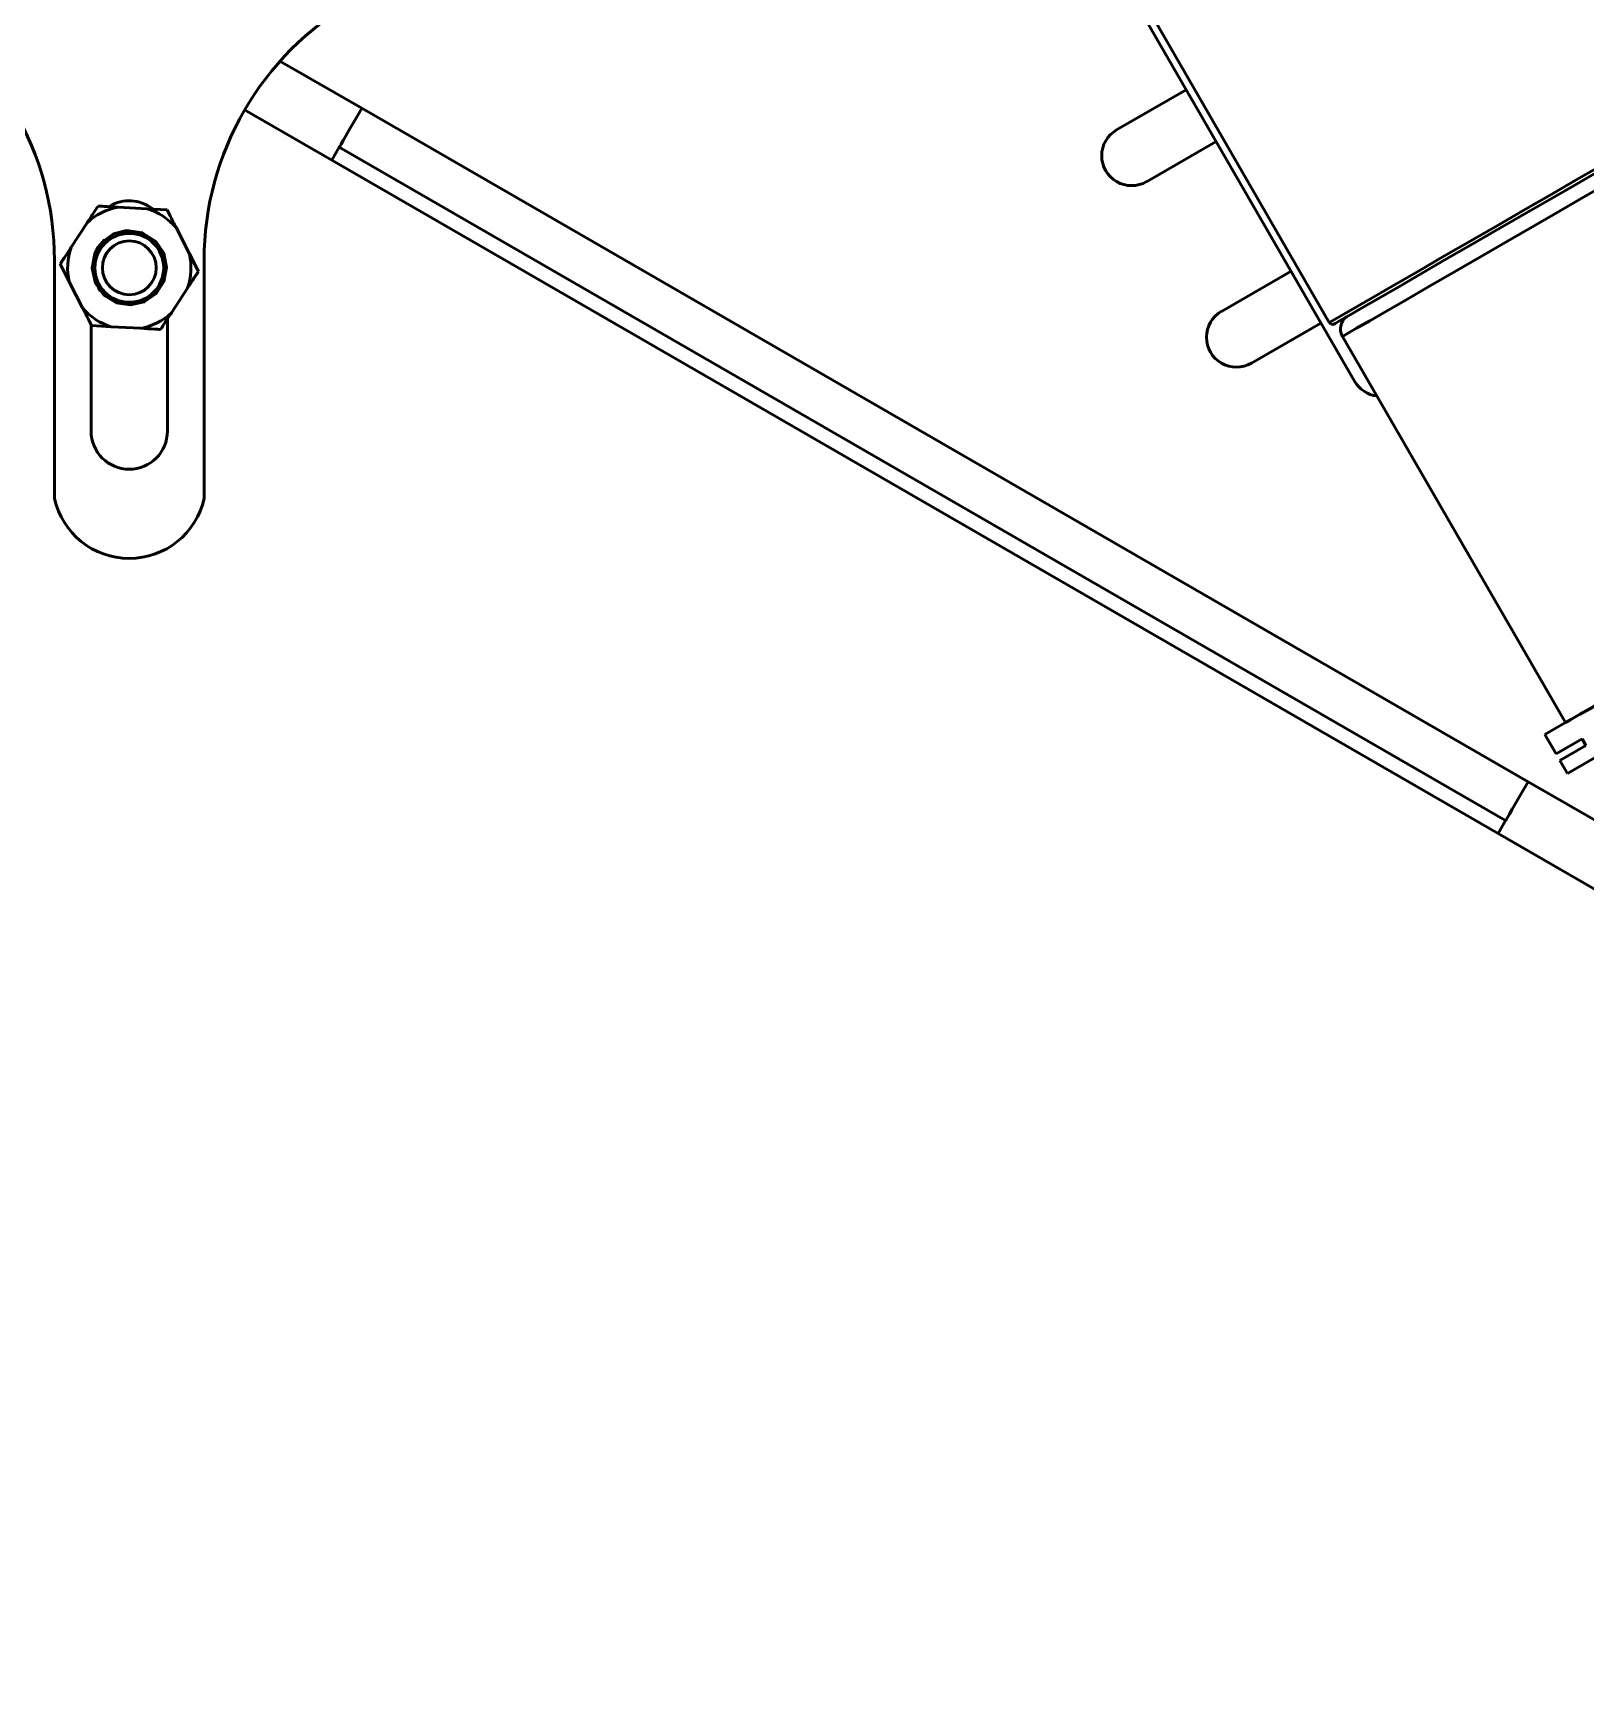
# Model space of a CAD drawing. Header units: millimetres. Extents: x 263 to 2983, y 441 to 2500.
# Drawn here: x 802.7 to 906.5, y 1142.8 to 1254.1 of the extents above; entities that cross this region are included whole.
import ezdxf

# ---------------------------------------------------------------- set-up
doc = ezdxf.new("R2010")
doc.units = ezdxf.units.MM
doc.header["$LTSCALE"] = 0.5
doc.layers.add('BOL', color=7, linetype='Continuous', lineweight=50)
doc.layers.add('HAT', color=3, linetype='Continuous')

# ---------------------------------------------------------------- blocks, each defined once
blk = doc.blocks.new('*U58')
at = {"layer": 'BOL'}
for p, q in [((-12, 6.19), (9.13, -6.01)), ((-1.8, 1.45), (-2.29, 0.59)), ((-0.07, 0.45), (-0.57, -0.4)), ((4.44, -3.3), (5.94, -0.7)), ((5.94, -0.7), (12, -4.2)), ((9.77, -4.07), (9.52, -4.5)), ((11.5, -5.07), (9.77, -4.07)), ((12, -4.2), (11.5, -5.07)), ((9.52, -4.5), (11.25, -5.5)), ((11.25, -5.5), (10.5, -6.8)), ((10.5, -6.8), (9.13, -6.01))]:
    blk.add_line(p, q, dxfattribs=at)
blk.add_lwpolyline([(-3.05, 6.8), (5.61, 1.8), (3.61, -1.67), (-5.05, 3.33)], close=True, dxfattribs=at)
blk = doc.blocks.new('*U59')
at = {"layer": 'BOL', "color": 0, "linetype": 'ByBlock', "lineweight": -2, "transparency": 16777216, "rotation": 239.9999999999999}
blk.add_blockref('*U58', (599.89, 1758.51), dxfattribs=at)

msp = doc.modelspace()

# ---------------------------------------------------------------- hatches: boundary and pattern name
at = {"layer": 'HAT'}
h = msp.add_hatch(dxfattribs=at)
h.set_pattern_fill('ANSI31', color=256)
h.paths.add_polyline_path([(904.15, 1443.35, 1), (896.15, 1443.35, 1)])
h.paths.add_polyline_path([(1806.52, 1028.15, 1), (1774.52, 1028.15, 1)])

# ---------------------------------------------------------------- linework, layer by layer
at = {"layer": 'BOL'}
for p, q in [((891.03, 1230.82), (876.53, 1255.93)), ((877.09, 1255.97), (889.34, 1234.75)), ((819.22, 1252.21), (824.68, 1249.06)), ((879.78, 1250.3), (875.13, 1247.62)), ((816.86, 1248.95), (822.68, 1245.59)), ((824.68, 1249.06), (902.62, 1204.06)), ((823.18, 1246.46), (822.68, 1245.59)), ((823.18, 1246.46), (901.12, 1201.46)), ((877.13, 1244.15), (881.78, 1246.84)), ((822.68, 1245.59), (900.62, 1200.59)), ((808.39, 1242.45), (810.35, 1242.34)), ((810.35, 1242.34), (811.68, 1242.27)), ((805.27, 1239.77), (806.34, 1241.41)), ((812.28, 1241.09), (813.17, 1239.33)), ((804.15, 1222.99), (804.15, 1238.9)), ((805.14, 1237.47), (804.54, 1238.66)), ((813.17, 1239.33), (813.77, 1238.15)), ((814.15, 1238.9), (814.15, 1222.99)), ((886.78, 1238.18), (882.13, 1235.49)), ((806.03, 1235.72), (805.14, 1237.47)), ((807.08, 1237.06), (807.21, 1236.84)), ((813.04, 1237.04), (811.97, 1235.39)), ((806.6, 1227.49), (806.6, 1234.58)), ((807.95, 1234.46), (806.63, 1234.54)), ((809.91, 1234.36), (807.95, 1234.46)), ((811.7, 1234.99), (811.7, 1227.49)), ((884.13, 1232.03), (888.78, 1234.71)), ((890.22, 1233.82), (905.12, 1208.01)), ((902.62, 1204.06), (911.65, 1198.85)), ((901.12, 1201.46), (900.62, 1200.59)), ((900.62, 1200.59), (914.15, 1192.78))]:
    msp.add_line(p, q, dxfattribs=at)
at = {"layer": 'BOL', "flags": 128}
for points in [[(824.68, 1249.06), (824.39, 1248.55), (824.11, 1248.06), (823.85, 1247.61), (823.62, 1247.22), (823.44, 1246.9), (823.3, 1246.66), (823.21, 1246.51), (823.18, 1246.46)], [(889.34, 1234.75), (889.38, 1234.77), (889.69, 1234.95), (890.3, 1235.3), (891.2, 1235.82), (892.35, 1236.49), (893.73, 1237.28), (895.29, 1238.18), (896.99, 1239.17), (898.79, 1240.2), (900.62, 1241.26), (902.44, 1242.31), (904.2, 1243.33), (905.84, 1244.27), (907.32, 1245.13), (908.59, 1245.86), (909.61, 1246.45), (910.37, 1246.89), (910.83, 1247.16), (910.99, 1247.25), (910.99, 1247.25)], [(910.9, 1246.91), (910.75, 1246.82), (910.29, 1246.56), (909.55, 1246.13), (908.54, 1245.55), (907.3, 1244.83), (905.85, 1243.99), (904.24, 1243.06), (902.52, 1242.07), (900.74, 1241.04), (898.94, 1240), (897.18, 1238.99), (895.51, 1238.02), (893.98, 1237.14), (892.63, 1236.36), (891.5, 1235.71), (890.62, 1235.2), (890.02, 1234.85), (889.72, 1234.68), (889.68, 1234.66)], [(911.35, 1246.02), (911.2, 1245.93), (910.75, 1245.67), (910.01, 1245.24), (909.01, 1244.66), (907.77, 1243.95), (906.33, 1243.11), (904.73, 1242.19), (903.02, 1241.2), (901.24, 1240.17), (899.45, 1239.14), (897.7, 1238.13), (896.03, 1237.17), (894.51, 1236.29), (893.16, 1235.51), (892.04, 1234.86), (891.16, 1234.36), (890.56, 1234.01), (890.26, 1233.84), (890.22, 1233.82)], [(806.85, 1239.35), (807.34, 1240.11), (808.09, 1240.66), (808.96, 1240.89), (810.02, 1240.74), (810.93, 1240.15), (811.45, 1239.37), (811.64, 1238.42), (811.47, 1237.48), (810.95, 1236.68), (810.15, 1236.12), (809.24, 1235.92), (808.29, 1236.07), (807.46, 1236.58), (806.89, 1237.38), (806.66, 1238.37), (806.85, 1239.35), (806.85, 1239.35)], [(806.84, 1239.36), (807.06, 1239.77), (807.5, 1240.28)], [(905.12, 1208.01), (905.16, 1208.03), (905.46, 1208.2), (906.06, 1208.55), (906.94, 1209.05), (908.06, 1209.7), (909.41, 1210.48), (910.93, 1211.36), (912.6, 1212.32), (914.35, 1213.33), (916.14, 1214.37), (917.92, 1215.39), (919.63, 1216.38), (921.23, 1217.31), (922.67, 1218.14), (923.91, 1218.85), (924.91, 1219.43), (925.65, 1219.86), (926.1, 1220.12), (926.25, 1220.21)], [(902.62, 1204.06), (902.33, 1203.55), (902.05, 1203.06), (901.79, 1202.61), (901.56, 1202.22), (901.38, 1201.9), (901.24, 1201.66), (901.15, 1201.51), (901.12, 1201.46)]]:
    msp.add_lwpolyline(points, dxfattribs=at)
at = {"layer": 'BOL'}
for radius in [2.3, 1.8]:
    msp.add_circle((809.15, 1238.4), radius, dxfattribs=at)
for centre, radius, start, end in [((784.15, 1238.9), 20, 0, 60), ((834.15, 1238.9), 20, 120, 180), ((876.13, 1245.89), 2, 120, 300), ((809.15, 1238.4), 4.12, 100.6371, 133.0476), ((809.15, 1240.33), 2.55, 52.889, 120.8614), ((809.15, 1238.4), 4.12, 40.6371, 73.0476), ((809.15, 1238.4), 4.12, 160.6371, 193.0476), ((809.15, 1238.4), 4.12, 340.6371, 13.0476), ((809.15, 1238.4), 4.12, 220.6371, 253.0476), ((809.15, 1238.4), 4.12, 280.6371, 313.0476), ((883.13, 1233.76), 2, 120, 300), ((889.56, 1234.87), 0.25, 210, 300), ((891.09, 1234.32), 1, 120, 210), ((892.76, 1231.82), 2, 210, 263.1301), ((809.15, 1227.49), 2.55, 180, 0), ((809.15, 1224.1), 5.12, 192.5057, 347.4929)]:
    msp.add_arc(centre, radius, start, end, dxfattribs=at)
for points, knots in [([(806.34, 1241.41), (806.38, 1241.47), (806.62, 1241.84), (806.86, 1242.21), (807.07, 1242.53)], [0, 0, 0, 0, 0.14598, 1, 1, 1, 1]), ([(807.07, 1242.53), (807.2, 1242.52), (807.64, 1242.49), (808.09, 1242.47), (808.39, 1242.45)], [0, 0, 0, 0, 0.3096937, 1, 1, 1, 1]), ([(811.68, 1242.27), (811.74, 1242.15), (811.94, 1241.76), (812.14, 1241.36), (812.28, 1241.09)], [0, 0, 0, 0, 0.309686, 1, 1, 1, 1]), ([(804.54, 1238.66), (804.68, 1238.88), (804.92, 1239.24), (805.17, 1239.62), (805.27, 1239.77)], [0, 0, 0, 0, 0.592749, 1, 1, 1, 1]), ([(807.03, 1239.28), (806.99, 1239.29), (806.94, 1239.32), (806.88, 1239.34), (806.85, 1239.35)], [0, 0, 0, 0, 0.560114, 1, 1, 1, 1]), ([(813.77, 1238.15), (813.62, 1237.93), (813.38, 1237.57), (813.14, 1237.19), (813.04, 1237.04)], [0, 0, 0, 0, 0.592749, 1, 1, 1, 1]), ([(806.63, 1234.54), (806.57, 1234.66), (806.37, 1235.05), (806.17, 1235.45), (806.03, 1235.72)], [0, 0, 0, 0, 0.309696, 1, 1, 1, 1]), ([(811.97, 1235.39), (811.93, 1235.34), (811.68, 1234.96), (811.44, 1234.6), (811.24, 1234.28)], [0, 0, 0, 0, 0.14598, 1, 1, 1, 1]), ([(811.24, 1234.28), (811.1, 1234.29), (810.67, 1234.31), (810.22, 1234.34), (809.91, 1234.36)], [0, 0, 0, 0, 0.3096937, 1, 1, 1, 1])]:
    msp.add_open_spline(points, degree=3, knots=knots, dxfattribs=at)

# ---------------------------------------------------------------- block references
msp.add_blockref('*U59', (315, -545.6), dxfattribs=at)

doc.saveas('drawing.dxf')
